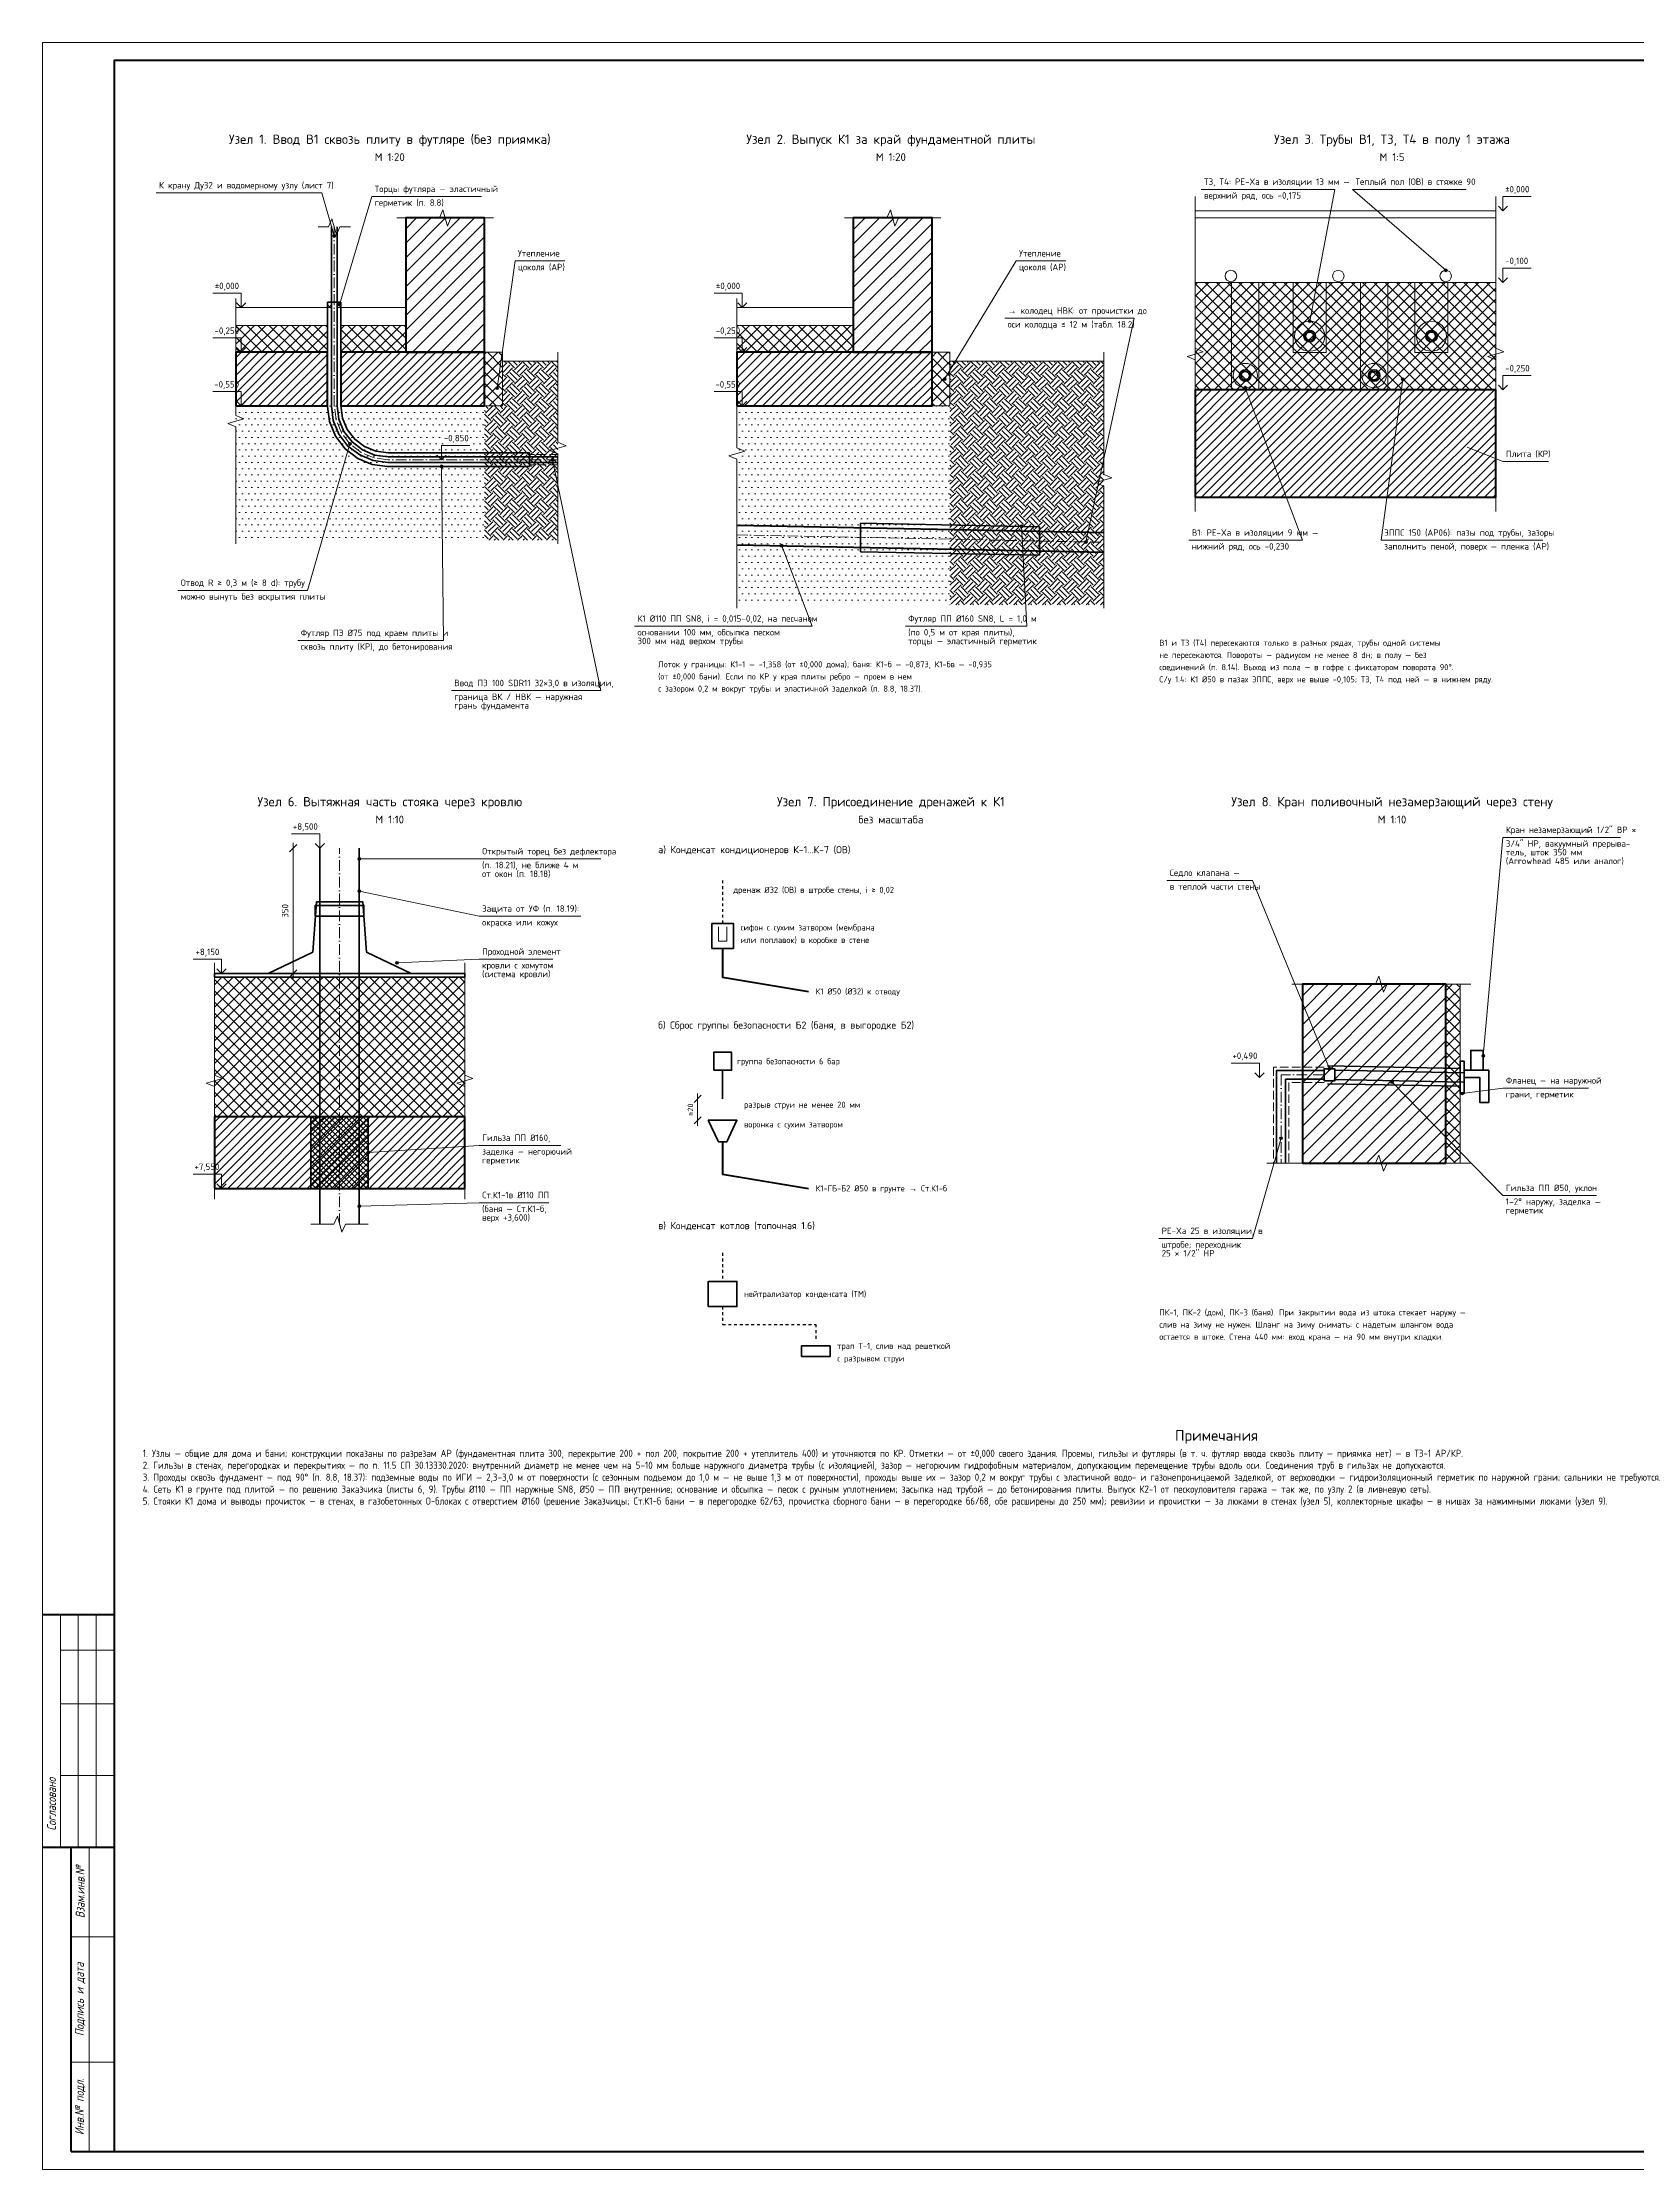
# Paper-space layout 'Лист' of a CAD drawing. Header units: millimetres. Extents: x 0 to 841, y 0 to 594.
# Drawn here: x 0 to 446, y 0 to 594 of the extents above; entities that cross this region are included whole.
import ezdxf
from ezdxf.enums import TextEntityAlignment as Align

# ---------------------------------------------------------------- set-up
doc = ezdxf.new("R2010")
doc.units = ezdxf.units.MM
for name, pattern in [('ОВ_ПУНКТ', [160, 80, -80]), ('ОВ_ШП', [460, 300, -80, 0, -80]), ('ОВ_ШТРИХ', [330, 240, -90])]:
    doc.linetypes.add(name, pattern=pattern)
for name, color, linetype, lineweight in [('ВК_В1', 150, 'Continuous', 35), ('ВК_К1', 34, 'Continuous', 50), ('ВК_К1в', 34, 'Continuous', 35), ('ВК_Кд', 8, 'Continuous', 25), ('ВК_марки', 7, 'Continuous', 18), ('ВК_оборуд', 7, 'Continuous', 35), ('ВК_оборуд_тонк', 8, 'Continuous', 18), ('ВК_оси', 7, 'Continuous', 13), ('ВК_размеры', 7, 'Continuous', 13), ('ВК_стены', 7, 'Continuous', 50), ('ВК_Т3', 1, 'Continuous', 35), ('ВК_Т4', 30, 'Continuous', 35), ('ВК_текст', 7, 'Continuous', 18), ('ВК_штрих', 8, 'Continuous', 13), ('Рамка', 7, 'Continuous', 50), ('Таблицы', 7, 'Continuous', 18), ('Текст', 7, 'Continuous', 18), ('Тонкие', 8, 'Continuous', 13)]:
    doc.layers.add(name, color=color, linetype=linetype, lineweight=lineweight)
doc.styles.add('GOST', font='isocpeur.ttf', dxfattribs={"width": 0.9})
doc.styles.add('GOST_I', font='isocpeur.ttf', dxfattribs={"width": 0.8})

psp = doc.layouts.new('Лист')

# ---------------------------------------------------------------- hatches: boundary and pattern name
at = {"layer": 'ВК_марки'}
h = psp.add_hatch(color=7, dxfattribs=at)
edge = h.paths.add_edge_path()
edge.add_arc((81.5, 540), 0.4, 0, 360)
h = psp.add_hatch(color=7, dxfattribs=at)
edge = h.paths.add_edge_path()
edge.add_arc((392, 530.4), 0.4, 0, 360)
h = psp.add_hatch(color=7, dxfattribs=at)
edge = h.paths.add_edge_path()
edge.add_arc((83, 520.75), 0.4, 0, 360)
h = psp.add_hatch(color=7, dxfattribs=at)
edge = h.paths.add_edge_path()
edge.add_arc((354, 516.2), 0.4, 0, 360)
h = psp.add_hatch(color=7, dxfattribs=at)
edge = h.paths.add_edge_path()
edge.add_arc((252, 500), 0.4, 0, 360)
h = psp.add_hatch(color=7, dxfattribs=at)
edge = h.paths.add_edge_path()
edge.add_arc((380, 500), 0.4, 0, 360)
h = psp.add_hatch(color=7, dxfattribs=at)
edge = h.paths.add_edge_path()
edge.add_arc((127, 497.5), 0.4, 0, 360)
h = psp.add_hatch(color=7, dxfattribs=at)
edge = h.paths.add_edge_path()
edge.add_arc((336, 497.6), 0.4, 0, 360)
h = psp.add_hatch(color=7, dxfattribs=at)
edge = h.paths.add_edge_path()
edge.add_arc((85.89, 481.89), 0.4, 0, 360)
h = psp.add_hatch(color=7, dxfattribs=at)
edge = h.paths.add_edge_path()
edge.add_arc((111.5, 475.62), 0.4, 0, 360)
h = psp.add_hatch(color=7, dxfattribs=at)
edge = h.paths.add_edge_path()
edge.add_arc((142.5, 477.5), 0.4, 0, 360)
h = psp.add_hatch(color=7, dxfattribs=at)
edge = h.paths.add_edge_path()
edge.add_arc((273.5, 458.89), 0.4, 0, 360)
h = psp.add_hatch(color=7, dxfattribs=at)
edge = h.paths.add_edge_path()
edge.add_arc((206.5, 453.48), 0.4, 0, 360)
h = psp.add_hatch(color=7, dxfattribs=at)
edge = h.paths.add_edge_path()
edge.add_arc((291.5, 454.53), 0.4, 0, 360)
h = psp.add_hatch(color=7, dxfattribs=at)
edge = h.paths.add_edge_path()
edge.add_arc((88.5, 366), 0.4, 0, 360)
h = psp.add_hatch(color=7, dxfattribs=at)
edge = h.paths.add_edge_path()
edge.add_arc((88.5, 357), 0.4, 0, 360)
h = psp.add_hatch(color=7, dxfattribs=at)
edge = h.paths.add_edge_path()
edge.add_arc((99, 337), 0.4, 0, 360)
h = psp.add_hatch(color=7, dxfattribs=at)
edge = h.paths.add_edge_path()
edge.add_arc((402.5, 311), 0.4, 0, 360)
h = psp.add_hatch(color=7, dxfattribs=at)
edge = h.paths.add_edge_path()
edge.add_arc((359.5, 307.4), 0.4, 0, 360)
h = psp.add_hatch(color=7, dxfattribs=at)
edge = h.paths.add_edge_path()
edge.add_arc((377, 303.7), 0.4, 0, 360)
h = psp.add_hatch(color=7, dxfattribs=at)
edge = h.paths.add_edge_path()
edge.add_arc((396.6, 300.5), 0.4, 0, 360)
h = psp.add_hatch(color=7, dxfattribs=at)
edge = h.paths.add_edge_path()
edge.add_arc((346, 288), 0.4, 0, 360)
h = psp.add_hatch(color=7, dxfattribs=at)
edge = h.paths.add_edge_path()
edge.add_arc((91, 284), 0.4, 0, 360)
h = psp.add_hatch(color=7, dxfattribs=at)
edge = h.paths.add_edge_path()
edge.add_arc((88.5, 269), 0.4, 0, 360)
at = {"layer": 'ВК_штрих'}
h = psp.add_hatch(dxfattribs=at)
h.set_pattern_fill('ANSI31', scale=0.9)
h.paths.add_polyline_path([(101.5, 507.5), (123.5, 507.5), (123.5, 545), (101.5, 545)])
h = psp.add_hatch(dxfattribs=at)
h.set_pattern_fill('ANSI31', scale=0.9)
h.paths.add_polyline_path([(226.5, 507.5), (248.5, 507.5), (248.5, 545), (226.5, 545)])
h = psp.add_hatch(dxfattribs=at)
h.set_pattern_fill('ANSI37', scale=0.7)
h.paths.add_polyline_path([(322, 497), (406, 497), (406, 527), (322, 527)])
h = psp.add_hatch(dxfattribs=at)
h.set_pattern_fill('ANSI37', scale=0.35)
h.paths.add_polyline_path([(79.62, 520), (80.7, 520), (80.7, 521.5), (79.62, 521.5)])
h = psp.add_hatch(dxfattribs=at)
h.set_pattern_fill('ANSI37', scale=0.35)
h.paths.add_polyline_path([(82.3, 520), (83.37, 520), (83.37, 521.5), (82.3, 521.5)])
h = psp.add_hatch(dxfattribs=at)
h.set_pattern_fill('ANSI37', scale=0.7)
h.paths.add_polyline_path([(54, 507.5), (79.62, 507.5), (79.62, 515), (54, 515)])
h = psp.add_hatch(dxfattribs=at)
h.set_pattern_fill('ANSI37', scale=0.7)
h.paths.add_polyline_path([(83.37, 507.5), (101.5, 507.5), (101.5, 515), (83.37, 515)])
h = psp.add_hatch(dxfattribs=at)
h.set_pattern_fill('ANSI37', scale=0.7)
h.paths.add_polyline_path([(194, 507.5), (226.5, 507.5), (226.5, 515), (194, 515)])
h = psp.add_hatch(dxfattribs=at)
h.set_pattern_fill('ANSI31', scale=0.55)
h.paths.add_polyline_path([(54, 492.5), (79.62, 492.5), (79.62, 507.5), (54, 507.5)])
h = psp.add_hatch(dxfattribs=at)
h.set_pattern_fill('ANSI31', scale=0.55)
h.paths.add_polyline_path([(83.37, 492.5), (123.5, 492.5), (123.5, 507.5), (83.37, 507.5)])
h = psp.add_hatch(dxfattribs=at)
h.set_pattern_fill('ANSI37', scale=0.7)
h.paths.add_polyline_path([(123.5, 492.5), (128.5, 492.5), (128.5, 507.5), (123.5, 507.5)])
h = psp.add_hatch(dxfattribs=at)
h.set_pattern_fill('EARTH', scale=0.45, angle=45)
h.paths.add_polyline_path([(128.5, 455), (144, 455), (144, 505), (128.5, 505)])
h = psp.add_hatch(dxfattribs=at)
h.set_pattern_fill('ANSI31', scale=0.55)
h.paths.add_polyline_path([(194, 492.5), (248.5, 492.5), (248.5, 507.5), (194, 507.5)])
h = psp.add_hatch(dxfattribs=at)
h.set_pattern_fill('ANSI37', scale=0.7)
h.paths.add_polyline_path([(248.5, 492.5), (253.5, 492.5), (253.5, 507.5), (248.5, 507.5)])
h = psp.add_hatch(dxfattribs=at)
h.set_pattern_fill('EARTH', scale=0.45, angle=45)
h.paths.add_polyline_path([(253.5, 437), (296.5, 437), (296.5, 505), (253.5, 505)])
h = psp.add_hatch(dxfattribs=at)
h.set_pattern_fill('ANSI31', scale=0.55)
h.paths.add_polyline_path([(322, 467), (406, 467), (406, 497), (322, 497)])
h = psp.add_hatch(dxfattribs=at)
h.set_pattern_fill('DOTS', scale=1.1)
h.paths.add_polyline_path([(54, 455), (123.5, 455), (123.5, 492.5), (54, 492.5)])
h = psp.add_hatch(dxfattribs=at)
h.set_pattern_fill('EARTH', scale=0.45, angle=45)
h.paths.add_polyline_path([(123.5, 455), (128.5, 455), (128.5, 492.5), (123.5, 492.5)])
h = psp.add_hatch(dxfattribs=at)
h.set_pattern_fill('DOTS', scale=1.1)
h.paths.add_polyline_path([(194, 437), (253.5, 437), (253.5, 492.5), (194, 492.5)])
h = psp.add_hatch(dxfattribs=at)
h.set_pattern_fill('ANSI37', scale=0.7)
h.paths.add_polyline_path([(48, 294), (118, 294), (118, 333), (48, 333)])
h = psp.add_hatch(dxfattribs=at)
h.set_pattern_fill('ANSI31', scale=0.9)
h.paths.add_polyline_path([(352, 281), (392, 281), (392, 331), (352, 331)])
h = psp.add_hatch(dxfattribs=at)
h.set_pattern_fill('ANSI37', scale=0.7)
h.paths.add_polyline_path([(392, 281), (396, 281), (396, 331), (392, 331)])
h = psp.add_hatch(dxfattribs=at)
h.set_pattern_fill('ANSI31', scale=0.55)
h.paths.add_polyline_path([(48, 274), (118, 274), (118, 294), (48, 294)])
h = psp.add_hatch(dxfattribs=at)
h.set_pattern_fill('ANSI37', scale=0.35)
h.paths.add_polyline_path([(75, 274), (91, 274), (91, 294), (75, 294)])

# ---------------------------------------------------------------- linework, layer by layer
at = {"layer": 'ВК_В1'}
for points in [[(144, 476.7), (96.45, 476.7), (92.41, 477.23), (88.6, 478.81), (85.32, 481.32), (82.81, 484.6), (81.23, 488.41), (80.7, 492.45), (80.7, 542.5)], [(144, 478.3), (96.55, 478.3), (92.83, 478.79), (89.4, 480.21), (86.46, 482.46), (84.21, 485.4), (82.79, 488.83), (82.3, 492.55), (82.3, 542.5)], [(190, 307), (190, 299)], [(358, 306.95), (344.75, 306.95), (344.75, 281)], [(358, 304.45), (347.25, 304.45), (347.25, 281)], [(360.97, 304.4), (396.97, 303.7)], [(361.03, 307), (397.03, 306.3)]]:
    psp.add_lwpolyline(points, dxfattribs=at)
for centre, radius in [((336, 501), 1.6), ((336, 501), 1.16), ((372, 501), 1.6), ((372, 501), 1.16)]:
    psp.add_circle(centre, radius, dxfattribs=at)
at = {"layer": 'ВК_К1'}
for points in [[(194.05, 459.23), (296.55, 457.18)], [(193.95, 453.73), (296.45, 451.68)]]:
    psp.add_lwpolyline(points, dxfattribs=at)
at = {"layer": 'ВК_К1', "lineweight": 50}
for points in [[(190, 341), (190, 333), (214, 329)], [(190, 287), (190, 278), (214, 274)]]:
    psp.add_lwpolyline(points, dxfattribs=at)
at = {"layer": 'ВК_К1в'}
for points in [[(77.5, 264), (77.5, 369)], [(88.5, 264), (88.5, 369)]]:
    psp.add_lwpolyline(points, dxfattribs=at)
at = {"layer": 'ВК_Кд', "linetype": 'ОВ_ПУНКТ', "ltscale": 0.01}
for points in [[(190, 360), (190, 348)], [(190, 256), (190, 248)], [(190, 241), (190, 236), (216, 236), (216, 232)]]:
    psp.add_lwpolyline(points, dxfattribs=at)
at = {"layer": 'ВК_марки'}
for points in [[(323.69, 553), (361, 553)], [(354, 516.2), (361, 553)], [(392, 530.4), (366, 553)], [(366, 553), (397.73, 553)], [(31.76, 552), (78, 552)], [(81.5, 540), (78, 552)], [(83, 520.75), (92, 551)], [(92, 551), (122.62, 551)], [(127, 497.5), (132, 533)], [(132, 533), (145.88, 533)], [(252, 500), (272, 533)], [(272, 533), (285.88, 533)], [(268.8, 517), (305, 517)], [(291.5, 454.53), (305, 517)], [(380, 500), (374, 455)], [(336, 497.6), (352, 455)], [(85.89, 481.89), (74, 441)], [(111.5, 475.62), (112, 427)], [(142.5, 477.5), (156, 413)], [(398, 481), (408, 477)], [(408, 477), (420.76, 477)], [(273.5, 458.89), (275, 431)], [(206.5, 453.48), (215, 431)], [(320.27, 455), (352, 455)], [(374, 455), (419.12, 455)], [(37.8, 441), (74, 441)], [(165.41, 431), (215, 431)], [(241.04, 431), (275, 431)], [(71.34, 427), (112, 427)], [(114.22, 413), (156, 413)], [(402.5, 311), (408, 372)], [(408, 372), (440.85, 372)], [(88.5, 366), (122, 366)], [(122, 366), (155.96, 366)], [(88.5, 357), (122, 350)], [(314.08, 360), (338, 360)], [(359.5, 307.4), (338, 360)], [(122, 350), (150.38, 350)], [(99, 337), (122, 338)], [(122, 338), (142.57, 338)], [(377, 303.7), (408, 272)], [(396.6, 300.5), (408, 302)], [(408, 302), (431.92, 302)], [(91, 284), (122, 286)], [(122, 286), (144.8, 286)], [(346, 288), (338, 260)], [(88.5, 269), (122, 270)], [(122, 270), (141.46, 270)], [(408, 272), (434.15, 272)], [(311.85, 260), (338, 260)]]:
    psp.add_lwpolyline(points, dxfattribs=at)
for centre in [(81.5, 540), (392, 530.4), (83, 520.75), (354, 516.2), (252, 500), (380, 500), (127, 497.5), (336, 497.6), (85.89, 481.89), (111.5, 475.62), (142.5, 477.5), (273.5, 458.89), (206.5, 453.48), (291.5, 454.53), (88.5, 366), (88.5, 357), (99, 337), (402.5, 311), (359.5, 307.4), (377, 303.7), (396.6, 300.5), (346, 288), (91, 284), (88.5, 269)]:
    psp.add_circle(centre, 0.4, dxfattribs=at)
at = {"layer": 'ВК_оборуд'}
for points in [[(136, 475.62), (96.38, 475.62), (92.13, 476.18), (88.05, 477.87), (84.56, 480.56), (81.87, 484.05), (80.18, 488.13), (79.62, 492.38), (79.62, 521.5)], [(79.62, 521.5), (83.37, 521.5)], [(136, 479.38), (96.62, 479.38), (93.11, 479.84), (89.95, 481.15), (87.23, 483.23), (85.15, 485.95), (83.84, 489.11), (83.37, 492.62), (83.37, 521.5)], [(136, 475.62), (136, 479.38)], [(228.5, 459.79), (278.5, 458.79)], [(228.5, 451.79), (228.5, 459.79)], [(278.5, 450.79), (278.5, 458.79)], [(228.5, 451.79), (278.5, 450.79)], [(359, 308.2), (396, 307.5)], [(359, 303.2), (396, 302.5)]]:
    psp.add_lwpolyline(points, dxfattribs=at)
for points in [[(63, 334), (75.5, 340), (76.5, 354), (89.5, 354), (90.5, 340), (103, 334)], [(76.2, 350), (89.8, 350), (89.8, 353), (76.2, 353)], [(187, 341), (193, 341), (193, 348), (187, 348)], [(48, 333), (118, 333), (118, 334), (48, 334)], [(187.5, 307), (192.5, 307), (192.5, 312), (187.5, 312)], [(396, 300.5), (397.2, 300.5), (397.2, 309.5), (396, 309.5)], [(399, 307), (402.5, 307), (402.5, 312.5), (399, 312.5)], [(358, 304), (361, 304), (361, 307.4), (358, 307.4)], [(397.2, 307), (404, 307), (404, 298), (401.5, 298), (401.5, 305), (397.2, 305)], [(75, 274), (91, 274), (91, 294), (75, 294)], [(186, 293), (194, 293), (191.2, 287), (188.8, 287)], [(186, 241), (194, 241), (194, 248), (186, 248)], [(212, 227), (220, 227), (220, 230), (212, 230)]]:
    psp.add_lwpolyline(points, close=True, dxfattribs=at)
at = {"layer": 'ВК_оборуд_тонк'}
for points in [[(322, 545), (406, 545), (406, 547), (322, 547)], [(322, 527), (406, 527), (406, 545), (322, 545)], [(322, 497), (406, 497), (406, 527), (322, 527)], [(332.2, 497.2), (339.8, 497.2), (339.8, 527), (332.2, 527)], [(349.4, 507.4), (358.6, 507.4), (358.6, 527), (349.4, 527)], [(368.2, 497.2), (375.8, 497.2), (375.8, 527), (368.2, 527)], [(383.4, 507.4), (392.6, 507.4), (392.6, 527), (383.4, 527)], [(54, 515), (79.62, 515), (79.62, 520), (54, 520)], [(79.62, 520), (80.7, 520), (80.7, 521.5), (79.62, 521.5)], [(82.3, 520), (83.37, 520), (83.37, 521.5), (82.3, 521.5)], [(83.37, 515), (101.5, 515), (101.5, 520), (83.37, 520)], [(194, 515), (226.5, 515), (226.5, 520), (194, 520)], [(54, 507.5), (79.62, 507.5), (79.62, 515), (54, 515)], [(83.37, 507.5), (101.5, 507.5), (101.5, 515), (83.37, 515)], [(194, 507.5), (226.5, 507.5), (226.5, 515), (194, 515)], [(123.5, 492.5), (128.5, 492.5), (128.5, 507.5), (123.5, 507.5)], [(248.5, 492.5), (253.5, 492.5), (253.5, 507.5), (248.5, 507.5)], [(48, 294), (118, 294), (118, 333), (48, 333)], [(392, 281), (396, 281), (396, 331), (392, 331)]]:
    psp.add_lwpolyline(points, close=True, dxfattribs=at)
for points in [[(128.5, 505), (144, 505)], [(253.5, 505), (296.5, 505)], [(188.8, 347), (188.8, 343), (191.2, 343), (191.2, 347)], [(342, 281), (352, 281)]]:
    psp.add_lwpolyline(points, dxfattribs=at)
at = {"layer": 'ВК_оборуд_тонк', "linetype": 'ОВ_ШТРИХ', "ltscale": 0.01}
for points in [[(144, 478.95), (136, 478.95)], [(144, 476.05), (136, 476.05)], [(358, 307.85), (343.85, 307.85), (343.85, 281)], [(358, 303.55), (348.15, 303.55), (348.15, 281)]]:
    psp.add_lwpolyline(points, dxfattribs=at)
at = {"layer": 'ВК_оборуд_тонк'}
for centre, radius in [((332, 528.8), 1.6), ((362, 528.8), 1.6), ((392, 528.8), 1.6), ((354, 512), 4.2), ((388, 512), 4.2), ((336, 501), 3.4), ((372, 501), 3.4)]:
    psp.add_circle(centre, radius, dxfattribs=at)
at = {"layer": 'ВК_оси', "linetype": 'ОВ_ШП', "ltscale": 0.01}
for points in [[(144, 477.5), (96.5, 477.5), (92.62, 478.01), (89, 479.51), (85.89, 481.89), (83.51, 485), (82.01, 488.62), (81.5, 492.5), (81.5, 542.5)], [(194, 456.48), (296.5, 454.43)], [(83, 264), (83, 369)], [(358, 305.7), (346, 305.7), (346, 281)]]:
    psp.add_lwpolyline(points, dxfattribs=at)
at = {"layer": 'ВК_размеры'}
for points in [[(99, 545), (110.9, 545), (111.86, 547.24), (113.14, 542.76), (114.1, 545), (126, 545)], [(224, 545), (235.9, 545), (236.86, 547.24), (238.14, 542.76), (239.1, 545), (251, 545)], [(322, 463), (322, 505.4), (319.76, 506.36), (324.24, 507.64), (322, 508.6), (322, 551)], [(406, 463), (406, 505.4), (403.76, 506.36), (408.24, 507.64), (406, 508.6), (406, 551)], [(406.7, 548.3), (408, 547), (409.3, 548.3)], [(408, 547), (408, 551)], [(408, 551), (415.9, 551)], [(77, 542.5), (79.9, 542.5), (80.86, 544.74), (82.14, 540.26), (83.1, 542.5), (86, 542.5)], [(408, 527), (408, 531)], [(408, 531), (415.9, 531)], [(55.5, 524), (47.6, 524)], [(55.5, 520), (55.5, 524)], [(195.5, 524), (187.6, 524)], [(195.5, 520), (195.5, 524)], [(406.7, 528.3), (408, 527), (409.3, 528.3)], [(54, 454), (54, 486.65), (51.76, 487.61), (56.24, 488.89), (54, 489.85), (54, 522.5)], [(54.2, 521.3), (55.5, 520), (56.8, 521.3)], [(194, 436), (194, 477.65), (191.76, 478.61), (196.24, 479.89), (194, 480.85), (194, 522.5)], [(194.2, 521.3), (195.5, 520), (196.8, 521.3)], [(55.5, 511.5), (47.6, 511.5)], [(55.5, 507.5), (55.5, 511.5)], [(195.5, 511.5), (187.6, 511.5)], [(195.5, 507.5), (195.5, 511.5)], [(54.2, 508.8), (55.5, 507.5), (56.8, 508.8)], [(144, 454), (144, 479.15), (141.76, 480.11), (146.24, 481.39), (144, 482.35), (144, 507.5)], [(194.2, 508.8), (195.5, 507.5), (196.8, 508.8)], [(296.5, 436), (296.5, 470.15), (294.26, 471.11), (298.74, 472.39), (296.5, 473.35), (296.5, 507.5)], [(408, 497), (408, 501)], [(408, 501), (415.9, 501)], [(55.5, 496.5), (47.6, 496.5)], [(54.2, 493.8), (55.5, 492.5), (56.8, 493.8)], [(55.5, 492.5), (55.5, 496.5)], [(195.5, 496.5), (187.6, 496.5)], [(194.2, 493.8), (195.5, 492.5), (196.8, 493.8)], [(195.5, 492.5), (195.5, 496.5)], [(406.7, 498.3), (408, 497), (409.3, 498.3)], [(111.5, 477.5), (111.5, 481.5)], [(111.5, 481.5), (119.4, 481.5)], [(110.2, 478.8), (111.5, 477.5), (112.8, 478.8)], [(77.5, 373), (69.6, 373)], [(70, 332.5), (70, 370.5)], [(76.2, 370.3), (77.5, 369), (78.8, 370.3)], [(77.5, 369), (77.5, 373)], [(50, 338), (42.1, 338)], [(48, 271), (48, 302.4), (45.76, 303.36), (50.24, 304.64), (48, 305.6), (48, 337)], [(48.7, 335.3), (50, 334), (51.3, 335.3)], [(50, 334), (50, 338)], [(118, 271), (118, 302.4), (115.76, 303.36), (120.24, 304.64), (118, 305.6), (118, 337)], [(349, 331), (372.4, 331), (373.36, 333.24), (374.64, 328.76), (375.6, 331), (399, 331)], [(340, 309), (332.1, 309)], [(340, 305), (340, 309)], [(338.7, 306.3), (340, 305), (341.3, 306.3)], [(183, 291.5), (183, 300.5)], [(349, 281), (372.4, 281), (373.36, 283.24), (374.64, 278.76), (375.6, 281), (399, 281)], [(50, 278), (42.1, 278)], [(48.7, 275.3), (50, 274), (51.3, 275.3)], [(50, 274), (50, 278)], [(75, 264), (81.4, 264), (82.36, 266.24), (83.64, 261.76), (84.6, 264), (91, 264)]]:
    psp.add_lwpolyline(points, dxfattribs=at)
at = {"layer": 'ВК_размеры', "lineweight": 35}
for points in [[(69, 368), (71, 370)], [(69, 333), (71, 335)], [(182, 298), (184, 300)], [(182, 292), (184, 294)]]:
    psp.add_lwpolyline(points, dxfattribs=at)
at = {"layer": 'ВК_стены'}
for points in [[(101.5, 507.5), (123.5, 507.5), (123.5, 545), (101.5, 545)], [(226.5, 507.5), (248.5, 507.5), (248.5, 545), (226.5, 545)], [(54, 492.5), (79.62, 492.5), (79.62, 507.5), (54, 507.5)], [(83.37, 492.5), (123.5, 492.5), (123.5, 507.5), (83.37, 507.5)], [(194, 492.5), (248.5, 492.5), (248.5, 507.5), (194, 507.5)], [(322, 467), (406, 467), (406, 497), (322, 497)], [(352, 281), (392, 281), (392, 331), (352, 331)], [(48, 274), (118, 274), (118, 294), (48, 294)]]:
    psp.add_lwpolyline(points, close=True, dxfattribs=at)
at = {"layer": 'ВК_Т3'}
for radius in [1.6, 1.16]:
    psp.add_circle((354, 512), radius, dxfattribs=at)
at = {"layer": 'ВК_Т4'}
for radius in [1.6, 1.16]:
    psp.add_circle((388, 512), radius, dxfattribs=at)
at = {"layer": 'Рамка', "lineweight": 50}
psp.add_lwpolyline([(20, 5), (836, 5), (836, 589), (20, 589)], close=True, dxfattribs=at)
at = {"layer": 'Таблицы', "lineweight": 50}
for p, q in [((0, 155), (20, 155)), ((0, 90), (20, 90)), ((8, 5), (8, 90)), ((8, 5), (20, 5))]:
    psp.add_line(p, q, dxfattribs=at)
at = {"layer": 'Таблицы'}
for p, q in [((5, 90), (5, 155)), ((10, 90), (10, 155)), ((15, 90), (15, 155)), ((5, 145), (20, 145)), ((5, 130), (20, 130)), ((5, 110), (20, 110)), ((13, 5), (13, 90)), ((8, 65), (20, 65)), ((8, 30), (20, 30))]:
    psp.add_line(p, q, dxfattribs=at)
at = {"layer": 'Тонкие'}
psp.add_lwpolyline([(0, 0), (841, 0), (841, 594), (0, 594)], close=True, dxfattribs=at)

# ---------------------------------------------------------------- texts
at = {"layer": 'ВК_марки', "style": 'GOST'}
for s, p in [('К крану Ду32 и водомерному узлу (лист 7)', (32.56, 552.7)), ('Торцы футляра — эластичный', (92.8, 551.7)), ('Т3, Т4: PE-Xa в изоляции 13 мм —', (324.49, 553.7)), ('Теплый пол (ОВ) в стяжке 90', (366.8, 553.7)), ('Утепление', (132.8, 533.7)), ('Утепление', (272.8, 533.7)), ('→ колодец НВК: от прочистки до', (269.6, 517.7)), ('Плита (КР)', (408.8, 477.7)), ('В1: PE-Xa в изоляции 9 мм —', (321.07, 455.7)), ('ЭППС 150 (АР06): пазы под трубы, зазоры', (374.8, 455.7)), ('Отвод R ≥ 0,3 м (≥ 8 d): трубу', (38.6, 441.7)), ('К1 Ø110 ПП SN8, i = 0,015–0,02, на песчаном', (166.21, 431.7)), ('Футляр ПП Ø160 SN8, L = 1,0 м', (241.84, 431.7)), ('Футляр ПЭ Ø75 под краем плиты и', (72.14, 427.7)), ('Ввод ПЭ 100 SDR11 32×3,0 в изоляции,', (115.02, 413.7)), ('Кран незамерзающий 1/2" ВР ×', (408.8, 372.7)), ('Открытый торец без дефлектора', (122.8, 366.7)), ('Седло клапана —', (314.88, 360.7)), ('Защита от УФ (п. 18.19):', (122.8, 350.7)), ('Проходной элемент', (122.8, 338.7)), ('Фланец — на наружной', (408.8, 302.7)), ('Гильза ПП Ø160,', (122.8, 286.7)), ('Гильза ПП Ø50, уклон', (408.8, 272.7)), ('Ст.К1-1в Ø110 ПП', (122.8, 270.7)), ('PE-Xa 25 в изоляции, в', (312.65, 260.7))]:
    psp.add_text(s, height=1.8, dxfattribs=at).set_placement(p, align=Align.BOTTOM_LEFT)
for s, p in [('герметик (п. 8.8)', (92.8, 550.2)), ('верхний ряд, ось -0,175', (324.49, 552.2)), ('цоколя (АР)', (132.8, 532.2)), ('цоколя (АР)', (272.8, 532.2)), ('оси колодца ≤ 12 м (табл. 18.2)', (269.6, 516.2)), ('нижний ряд, ось -0,230', (321.07, 454.2)), ('заполнить пеной, поверх — пленка (АР)', (374.8, 454.2)), ('можно вынуть без вскрытия плиты', (38.6, 440.2)), ('основании 100 мм, обсыпка песком', (166.21, 430.2)), ('300 мм над верхом трубы', (166.21, 427.77)), ('торцы — эластичный герметик', (241.84, 427.77)), ('(по 0,5 м от края плиты),', (241.84, 430.2)), ('сквозь плиту (КР), до бетонирования', (72.14, 426.2)), ('граница ВК / НВК — наружная', (115.02, 412.2)), ('грань фундамента', (115.02, 409.77)), ('тель, шток 350 мм', (408.8, 368.77)), ('3/4" НР, вакуумный прерыва-', (408.8, 371.2)), ('от окон (п. 18.18)', (122.8, 362.77)), ('(п. 18.21), не ближе 4 м', (122.8, 365.2)), ('(Arrowhead 485 или аналог)', (408.8, 366.34)), ('в теплой части стены', (314.88, 359.2)), ('окраска или кожух', (122.8, 349.2)), ('кровли с хомутом', (122.8, 337.2)), ('(система кровли)', (122.8, 334.77)), ('грани, герметик', (408.8, 301.2)), ('заделка — негорючий', (122.8, 285.2)), ('герметик', (122.8, 282.77)), ('(баня — Ст.К1-б,', (122.8, 269.2)), ('1–2° наружу, заделка —', (408.8, 271.2)), ('герметик', (408.8, 268.77)), ('верх +3,600)', (122.8, 266.77)), ('25 × 1/2" НР', (312.65, 256.77)), ('штробе; переходник', (312.65, 259.2))]:
    psp.add_text(s, height=1.8, dxfattribs=at).set_placement(p, align=Align.TOP_LEFT)
at = {"layer": 'ВК_размеры', "style": 'GOST'}
for s, p in [('±0,000', (408.6, 551.6)), ('-0,100', (408.6, 531.6)), ('-0,250', (408.6, 501.6)), ('-0,850', (112.1, 482.1))]:
    psp.add_text(s, height=1.8, dxfattribs=at).set_placement(p, align=Align.BOTTOM_LEFT)
for s, p in [('±0,000', (54.9, 524.6)), ('±0,000', (194.9, 524.6)), ('-0,250', (54.9, 512.1)), ('-0,250', (194.9, 512.1)), ('-0,550', (54.9, 497.1)), ('-0,550', (194.9, 497.1)), ('+8,500', (76.9, 373.6)), ('+8,150', (49.4, 338.6)), ('+0,490', (339.4, 309.6)), ('+7,550', (49.4, 278.6))]:
    psp.add_text(s, height=1.8, dxfattribs=at).set_placement(p, align=Align.BOTTOM_RIGHT)
for s, height, p in [('350', 1.8, (69.2, 351.5)), ('≥20', 1.5, (182.2, 296))]:
    psp.add_text(s, height=height, rotation=90, dxfattribs=at).set_placement(p, align=Align.BOTTOM_CENTER)
at = {"layer": 'ВК_текст', "style": 'GOST'}
for s, height, p in [('не пересекаются. Повороты — радиусом не менее 8 dн; в полу — без', 1.7, (312, 421.6)), ('В1 и Т3 (Т4) пересекаются только в разных рядах, трубы одной системы', 1.7, (312, 425)), ('Лоток у границы: К1-1 — -1,358 (от ±0,000 дома); баня: К1-б — -0,873, К1-бв — -0,935', 1.7, (172, 419)), ('(от ±0,000 бани). Если по КР у края плиты ребро — проем в нем', 1.7, (172, 415.6)), ('соединений (п. 8.14). Выход из пола — в гофре с фиксатором поворота 90°.', 1.7, (312, 418.2)), ('С/у 1.4: К1 Ø50 в пазах ЭППС, верх не выше -0,105; Т3, Т4 под ней — в нижнем ряду.', 1.7, (312, 414.8)), ('с зазором 0,2 м вокруг трубы и эластичной заделкой (п. 8.8, 18.37).', 1.7, (172, 412.2)), ('а) Конденсат кондиционеров К-1...К-7 (ОВ)', 2, (172, 367)), ('дренаж Ø32 (ОВ) в штробе стены, i ≥ 0,02', 1.7, (193, 356)), ('сифон с сухим затвором (мембрана', 1.7, (195, 345.5)), ('или поплавок) в коробке в стене', 1.7, (195, 342)), ('б) Сброс группы безопасности Б2 (баня, в выгородке Б2)', 2, (172, 318)), ('разрыв струи не менее 20 мм', 1.7, (196, 296)), ('воронка с сухим затвором', 1.7, (196, 290.5)), ('в) Конденсат котлов (топочная 1.6)', 2, (172, 262)), ('ПК-1, ПК-2 (дом), ПК-3 (баня). При закрытии вода из штока стекает наружу —', 1.7, (312, 238)), ('остается в штоке. Стена 440 мм: вход крана — на 90 мм внутри кладки.', 1.7, (312, 231.2)), ('слив на зиму не нужен. Шланг на зиму снимать: с надетым шлангом вода', 1.7, (312, 234.6))]:
    psp.add_text(s, height=height, dxfattribs=at).set_placement(p, align=Align.BOTTOM_LEFT)
for s, p in [('К1 Ø50 (Ø32) к отводу', (216, 329)), ('группа безопасности 6 бар', (194, 309.5)), ('К1-ГБ-Б2 Ø50 в грунте → Ст.К1-б', (216, 274)), ('нейтрализатор конденсата (ТМ)', (196, 244.5)), ('трап Т-1, слив над решеткой', (222, 230)), ('с разрывом струи', (222, 226.5))]:
    psp.add_text(s, height=1.7, dxfattribs=at).set_placement(p, align=Align.MIDDLE_LEFT)
at = {"layer": 'Текст', "style": 'GOST'}
for s, height, p in [('Узел 1. Ввод В1 сквозь плиту в футляре (без приямка)', 2.6, (97, 567)), ('Узел 2. Выпуск К1 за край фундаментной плиты', 2.6, (237, 567)), ('Узел 3. Трубы В1, Т3, Т4 в полу 1 этажа', 2.6, (377, 567)), ('М 1:20', 2.2, (97, 562)), ('М 1:20', 2.2, (237, 562)), ('М 1:5', 2.2, (377, 562)), ('Узел 6. Вытяжная часть стояка через кровлю', 2.6, (97, 382)), ('Узел 7. Присоединение дренажей к К1', 2.6, (237, 382)), ('Узел 8. Кран поливочный незамерзающий через стену', 2.6, (377, 382)), ('М 1:10', 2.2, (97, 377)), ('без масштаба', 2.2, (237, 377)), ('М 1:10', 2.2, (377, 377)), ('Примечания', 3, (328, 205))]:
    psp.add_text(s, height=height, dxfattribs=at).set_placement(p, align=Align.MIDDLE_CENTER)
at = {"layer": 'Текст', "insert": (28, 201), "char_height": 2, "width": 600, "attachment_point": 1, "style": 'GOST'}
psp.add_mtext('1. Узлы — общие для дома и бани; конструкции показаны по разрезам АР (фундаментная плита 300, перекрытие 200 + пол 200, покрытие 200 + утеплитель 400) и уточняются по КР. Отметки — от ±0,000 своего здания. Проемы, гильзы и футляры (в т. ч. футляр ввода сквозь плиту — приямка нет) — в ТЗ-1 АР/КР.\\P2. Гильзы в стенах, перегородках и перекрытиях — по п. 11.5 СП 30.13330.2020: внутренний диаметр не менее чем на 5–10 мм больше наружного диаметра трубы (с изоляцией), зазор — негорючим гидрофобным материалом, допускающим перемещение трубы вдоль оси. Соединения труб в гильзах не допускаются.\\P3. Проходы сквозь фундамент — под 90° (п. 8.8, 18.37): подземные воды по ИГИ — 2,3–3,0 м от поверхности (с сезонным подъемом до 1,0 м — не выше 1,3 м от поверхности), проходы выше их — зазор 0,2 м вокруг трубы с эластичной водо- и газонепроницаемой заделкой, от верховодки — гидроизоляционный герметик по наружной грани; сальники не требуются.\\P4. Сеть К1 в грунте под плитой — по решению Заказчика (листы 6, 9). Трубы Ø110 — ПП наружные SN8, Ø50 — ПП внутренние; основание и обсыпка — песок с ручным уплотнением; засыпка над трубой — до бетонирования плиты. Выпуск К2-1 от пескоуловителя гаража — так же, по узлу 2 (в ливневую сеть).\\P5. Стояки К1 дома и выводы прочисток — в стенах, в газобетонных О-блоках с отверстием Ø160 (решение Заказчицы; Ст.К1-б бани — в перегородке б2/б3, прочистка сборного бани — в перегородке б6/б8, обе расширены до 250 мм); ревизии и прочистки — за люками в стенах (узел 5), коллекторные шкафы — в нишах за нажимными люками (узел 9).', dxfattribs=at)
at = {"layer": 'Текст', "char_height": 2.5, "attachment_point": 5, "rotation": 90, "style": 'GOST_I'}
for s, insert in [('{\\W0.8;\\Q15;Согласовано}', (2.5, 102)), ('{\\W0.8;\\Q15;Взам.инв.№}', (10.5, 77.5)), ('{\\W0.8;\\Q15;Подпись и дата}', (10.5, 47.5)), ('{\\W0.8;\\Q15;Инв.№ подл.}', (10.5, 17.5))]:
    psp.add_mtext(s, dxfattribs=dict(at, insert=insert))

doc.saveas('drawing.dxf')
